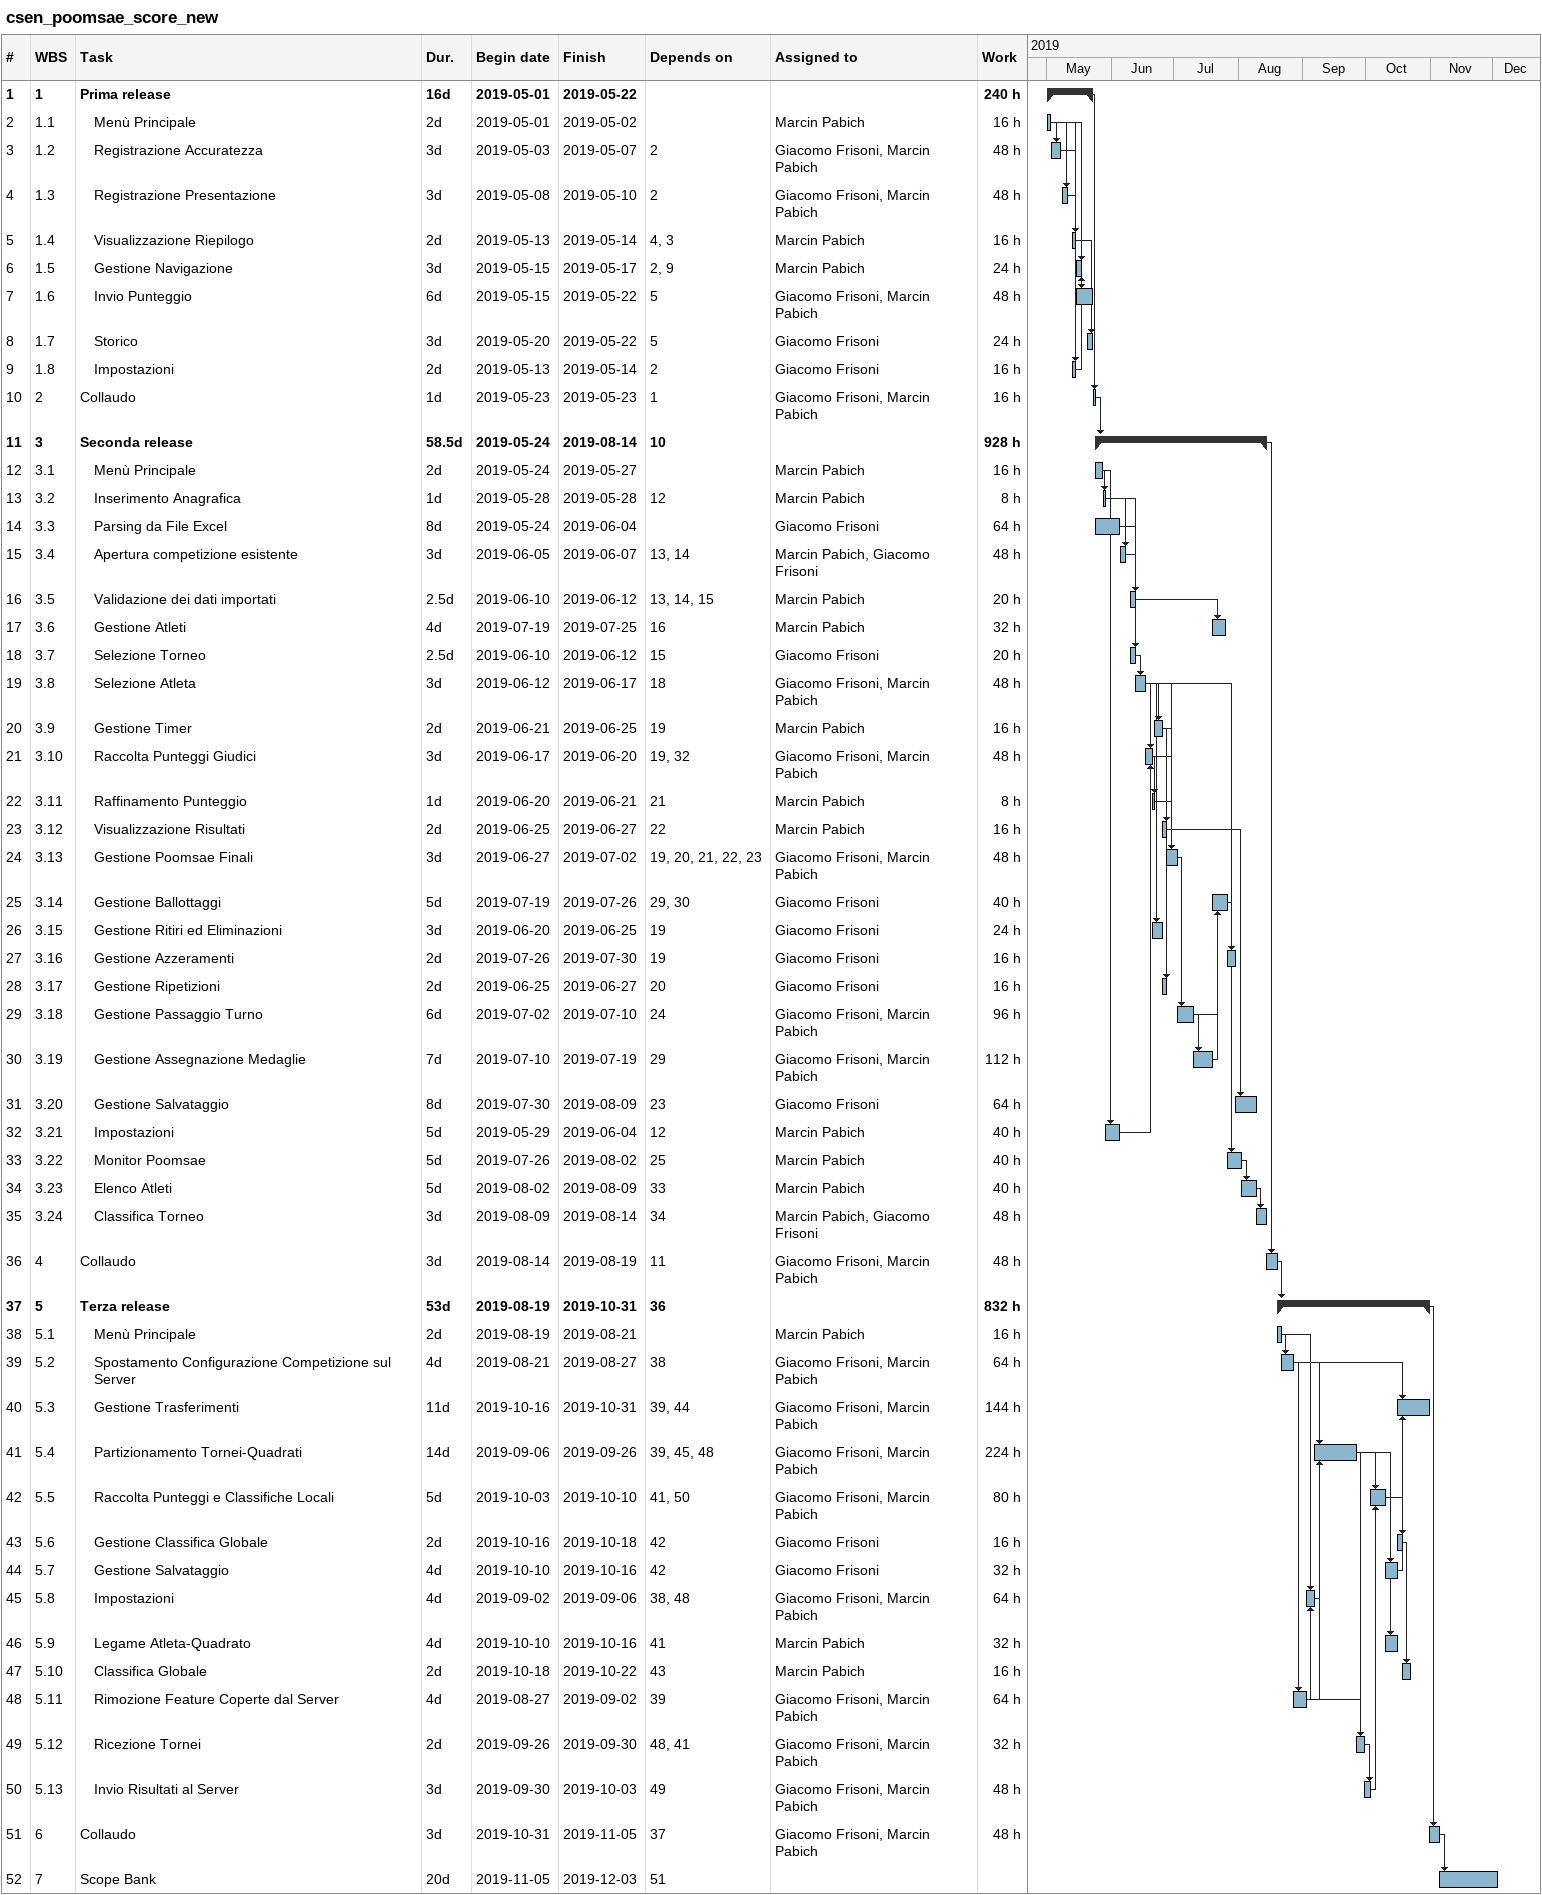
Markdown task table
csen_poomsae_score_new

| ID | WBS | Task | Duration | Start | Finish | Predecessors | Resources | Work (h) |
|---|---|---|---|---|---|---|---|---|
| 1 | 1 | **Prima release** | 16d | 2019-05-01 | 2019-05-22 |  |  | 240 |
| 2 | 1.1 | Menù Principale | 2d | 2019-05-01 | 2019-05-02 |  | Marcin Pabich | 16 |
| 3 | 1.2 | Registrazione Accuratezza | 3d | 2019-05-03 | 2019-05-07 | 2 | Giacomo Frisoni, Marcin Pabich | 48 |
| 4 | 1.3 | Registrazione Presentazione | 3d | 2019-05-08 | 2019-05-10 | 2 | Giacomo Frisoni, Marcin Pabich | 48 |
| 5 | 1.4 | Visualizzazione Riepilogo | 2d | 2019-05-13 | 2019-05-14 | 4, 3 | Marcin Pabich | 16 |
| 6 | 1.5 | Gestione Navigazione | 3d | 2019-05-15 | 2019-05-17 | 2, 9 | Marcin Pabich | 24 |
| 7 | 1.6 | Invio Punteggio | 6d | 2019-05-15 | 2019-05-22 | 5 | Giacomo Frisoni, Marcin Pabich | 48 |
| 8 | 1.7 | Storico | 3d | 2019-05-20 | 2019-05-22 | 5 | Giacomo Frisoni | 24 |
| 9 | 1.8 | Impostazioni | 2d | 2019-05-13 | 2019-05-14 | 2 | Giacomo Frisoni | 16 |
| 10 | 2 | Collaudo | 1d | 2019-05-23 | 2019-05-23 | 1 | Giacomo Frisoni, Marcin Pabich | 16 |
| 11 | 3 | **Seconda release** | 58.5d | 2019-05-24 | 2019-08-14 | 10 |  | 928 |
| 12 | 3.1 | Menù Principale | 2d | 2019-05-24 | 2019-05-27 |  | Marcin Pabich | 16 |
| 13 | 3.2 | Inserimento Anagrafica | 1d | 2019-05-28 | 2019-05-28 | 12 | Marcin Pabich | 8 |
| 14 | 3.3 | Parsing da File Excel | 8d | 2019-05-24 | 2019-06-04 |  | Giacomo Frisoni | 64 |
| 15 | 3.4 | Apertura competizione esistente | 3d | 2019-06-05 | 2019-06-07 | 13, 14 | Marcin Pabich, Giacomo Frisoni | 48 |
| 16 | 3.5 | Validazione dei dati importati | 2.5d | 2019-06-10 | 2019-06-12 | 13, 14, 15 | Marcin Pabich | 20 |
| 17 | 3.6 | Gestione Atleti | 4d | 2019-07-19 | 2019-07-25 | 16 | Marcin Pabich | 32 |
| 18 | 3.7 | Selezione Torneo | 2.5d | 2019-06-10 | 2019-06-12 | 15 | Giacomo Frisoni | 20 |
| 19 | 3.8 | Selezione Atleta | 3d | 2019-06-12 | 2019-06-17 | 18 | Giacomo Frisoni, Marcin Pabich | 48 |
| 20 | 3.9 | Gestione Timer | 2d | 2019-06-21 | 2019-06-25 | 19 | Marcin Pabich | 16 |
| 21 | 3.10 | Raccolta Punteggi Giudici | 3d | 2019-06-17 | 2019-06-20 | 19, 32 | Giacomo Frisoni, Marcin Pabich | 48 |
| 22 | 3.11 | Raffinamento Punteggio | 1d | 2019-06-20 | 2019-06-21 | 21 | Marcin Pabich | 8 |
| 23 | 3.12 | Visualizzazione Risultati | 2d | 2019-06-25 | 2019-06-27 | 22 | Marcin Pabich | 16 |
| 24 | 3.13 | Gestione Poomsae Finali | 3d | 2019-06-27 | 2019-07-02 | 19, 20, 21, 22, 23 | Giacomo Frisoni, Marcin Pabich | 48 |
| 25 | 3.14 | Gestione Ballottaggi | 5d | 2019-07-19 | 2019-07-26 | 29, 30 | Giacomo Frisoni | 40 |
| 26 | 3.15 | Gestione Ritiri ed Eliminazioni | 3d | 2019-06-20 | 2019-06-25 | 19 | Giacomo Frisoni | 24 |
| 27 | 3.16 | Gestione Azzeramenti | 2d | 2019-07-26 | 2019-07-30 | 19 | Giacomo Frisoni | 16 |
| 28 | 3.17 | Gestione Ripetizioni | 2d | 2019-06-25 | 2019-06-27 | 20 | Giacomo Frisoni | 16 |
| 29 | 3.18 | Gestione Passaggio Turno | 6d | 2019-07-02 | 2019-07-10 | 24 | Giacomo Frisoni, Marcin Pabich | 96 |
| 30 | 3.19 | Gestione Assegnazione Medaglie | 7d | 2019-07-10 | 2019-07-19 | 29 | Giacomo Frisoni, Marcin Pabich | 112 |
| 31 | 3.20 | Gestione Salvataggio | 8d | 2019-07-30 | 2019-08-09 | 23 | Giacomo Frisoni | 64 |
| 32 | 3.21 | Impostazioni | 5d | 2019-05-29 | 2019-06-04 | 12 | Marcin Pabich | 40 |
| 33 | 3.22 | Monitor Poomsae | 5d | 2019-07-26 | 2019-08-02 | 25 | Marcin Pabich | 40 |
| 34 | 3.23 | Elenco Atleti | 5d | 2019-08-02 | 2019-08-09 | 33 | Marcin Pabich | 40 |
| 35 | 3.24 | Classifica Torneo | 3d | 2019-08-09 | 2019-08-14 | 34 | Marcin Pabich, Giacomo Frisoni | 48 |
| 36 | 4 | Collaudo | 3d | 2019-08-14 | 2019-08-19 | 11 | Giacomo Frisoni, Marcin Pabich | 48 |
| 37 | 5 | **Terza release** | 53d | 2019-08-19 | 2019-10-31 | 36 |  | 832 |
| 38 | 5.1 | Menù Principale | 2d | 2019-08-19 | 2019-08-21 |  | Marcin Pabich | 16 |
| 39 | 5.2 | Spostamento Configurazione Competizione sul Server | 4d | 2019-08-21 | 2019-08-27 | 38 | Giacomo Frisoni, Marcin Pabich | 64 |
| 40 | 5.3 | Gestione Trasferimenti | 11d | 2019-10-16 | 2019-10-31 | 39, 44 | Giacomo Frisoni, Marcin Pabich | 144 |
| 41 | 5.4 | Partizionamento Tornei-Quadrati | 14d | 2019-09-06 | 2019-09-26 | 39, 45, 48 | Giacomo Frisoni, Marcin Pabich | 224 |
| 42 | 5.5 | Raccolta Punteggi e Classifiche Locali | 5d | 2019-10-03 | 2019-10-10 | 41, 50 | Giacomo Frisoni, Marcin Pabich | 80 |
| 43 | 5.6 | Gestione Classifica Globale | 2d | 2019-10-16 | 2019-10-18 | 42 | Giacomo Frisoni | 16 |
| 44 | 5.7 | Gestione Salvataggio | 4d | 2019-10-10 | 2019-10-16 | 42 | Giacomo Frisoni | 32 |
| 45 | 5.8 | Impostazioni | 4d | 2019-09-02 | 2019-09-06 | 38, 48 | Giacomo Frisoni, Marcin Pabich | 64 |
| 46 | 5.9 | Legame Atleta-Quadrato | 4d | 2019-10-10 | 2019-10-16 | 41 | Marcin Pabich | 32 |
| 47 | 5.10 | Classifica Globale | 2d | 2019-10-18 | 2019-10-22 | 43 | Marcin Pabich | 16 |
| 48 | 5.11 | Rimozione Feature Coperte dal Server | 4d | 2019-08-27 | 2019-09-02 | 39 | Giacomo Frisoni, Marcin Pabich | 64 |
| 49 | 5.12 | Ricezione Tornei | 2d | 2019-09-26 | 2019-09-30 | 48, 41 | Giacomo Frisoni, Marcin Pabich | 32 |
| 50 | 5.13 | Invio Risultati al Server | 3d | 2019-09-30 | 2019-10-03 | 49 | Giacomo Frisoni, Marcin Pabich | 48 |
| 51 | 6 | Collaudo | 3d | 2019-10-31 | 2019-11-05 | 37 | Giacomo Frisoni, Marcin Pabich | 48 |
| 52 | 7 | Scope Bank | 20d | 2019-11-05 | 2019-12-03 | 51 |  |  |
